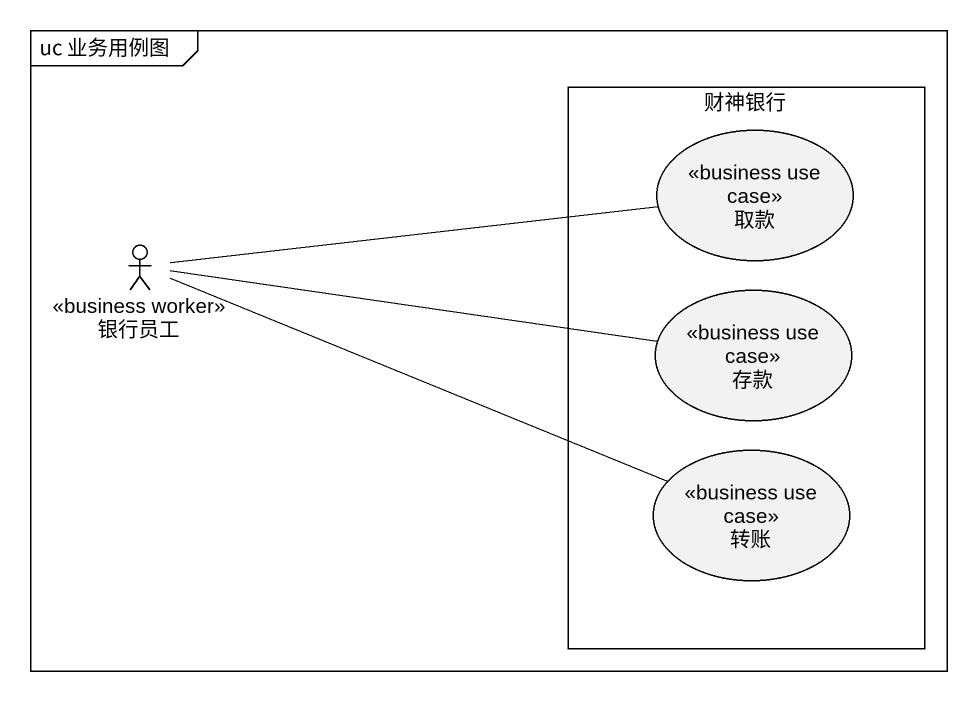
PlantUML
@startuml
mainframe uc 业务用例图
rectangle 财神银行 {
  usecase 取款 <<business use case>>
  usecase 存款 <<business use case>>
  usecase 转账 <<business use case>>
}
actor 银行员工 <<business worker>>
银行员工 -right- 取款
银行员工 -right- 存款
银行员工 -right- 转账
@enduml
